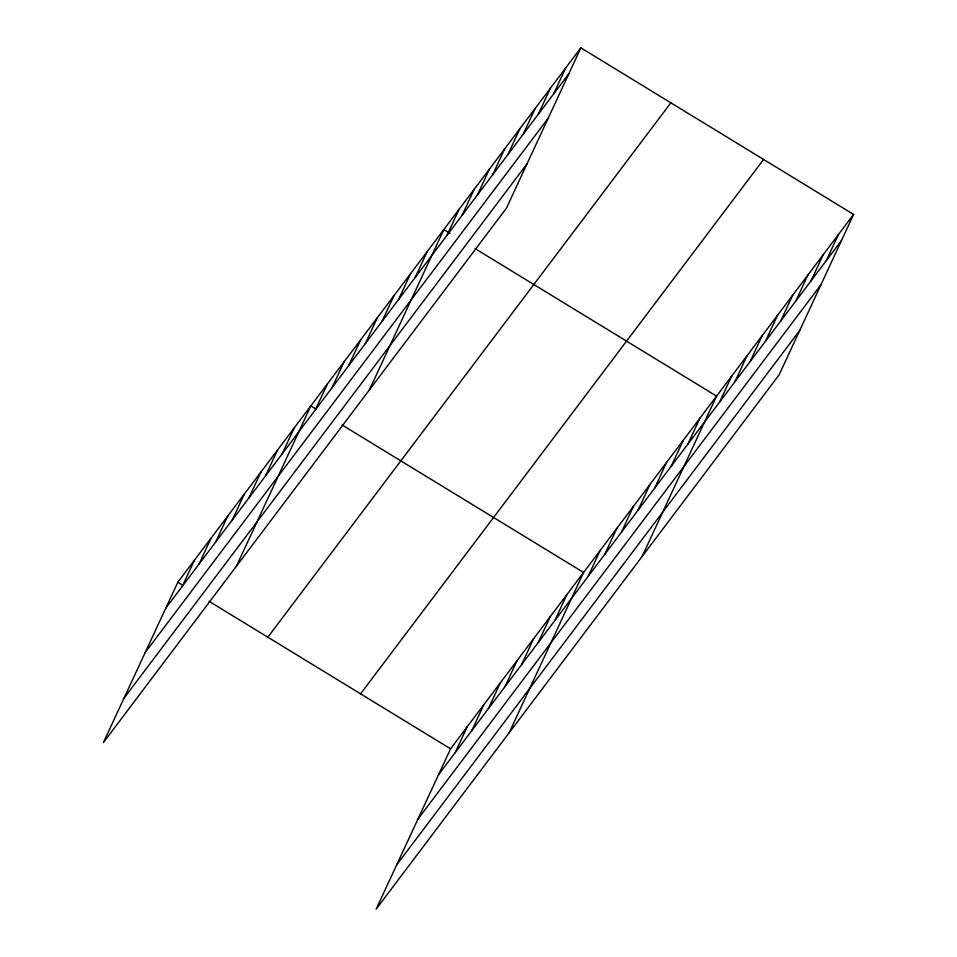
<?xml version="1.0" encoding="UTF-8"?>
<svg xmlns="http://www.w3.org/2000/svg" width="957" height="957" viewBox="0 0 957 957"><rect width="100%" height="100%" fill="white"/><g stroke="black" fill="none" stroke-linecap="round" stroke-linejoin="round"><path stroke-width="1.44" d="M580.863 47.85L177.823 582.239L103.392 742.584L506.432 208.195L580.863 47.85L853.608 214.416L779.177 374.761L376.137 909.15L450.568 748.805L853.608 214.416M182.404 586.151L194.45 560.192M199.032 564.104L211.078 538.157M215.66 542.057L227.706 516.11M232.276 520.022L244.322 494.063M248.904 497.975L260.95 472.016M265.532 475.928L277.578 449.981M282.159 453.881L294.206 427.935M236.403 566.245L310.834 405.888L315.834 408.95M315.403 409.799L327.45 383.853M332.031 387.752L344.077 361.806M348.659 365.718L360.705 339.759M365.287 343.671L377.333 317.712M381.915 321.624L393.961 295.677M398.531 299.577L410.577 273.63M415.159 277.542L427.205 251.583M369.402 389.894L443.833 229.536L450.077 233.364M447.015 235.302L459.061 209.356M462.243 215.122L474.289 189.163M477.459 194.929L489.505 168.982M492.688 174.748L504.734 148.79M507.916 154.555L519.962 128.597M523.144 134.363L535.19 108.416M538.372 114.182L550.419 88.223M553.589 93.989L565.635 68.043M455.149 752.704L467.195 726.758M471.765 730.669L483.811 704.711M488.393 708.623L500.439 682.676M505.021 686.576L517.067 660.629M521.649 664.541L533.695 638.582M538.277 642.494L550.323 616.535M554.893 620.447L566.939 594.5M509.136 732.799L583.567 572.453L342.08 424.98M588.148 576.365L600.195 550.407M604.776 554.318L616.822 528.36M621.404 532.271L633.45 506.325M638.02 510.225L650.066 484.278M654.648 488.19L666.694 462.231M671.276 466.143L683.322 440.196M687.904 444.096L699.95 418.149M642.135 556.448L716.578 396.102L475.079 248.629M719.748 401.868L731.794 375.922M734.976 381.676L747.022 355.729M750.204 361.495L762.251 335.536M765.433 341.302L777.479 315.355M780.661 321.121L792.707 295.163M795.877 300.929L807.923 274.97M811.105 280.736L823.152 254.789M826.334 260.555L838.38 234.597M165.776 608.185L568.817 73.797M145.189 652.542L548.229 118.154M123.979 698.239L527.02 163.85M267.828 637.206L670.869 102.818M360.562 693.837L763.602 159.448M438.521 774.751L841.562 240.363M417.934 819.108L820.974 284.719M396.724 864.793L799.765 330.404M177.823 582.239L182.823 585.289M209.081 601.319L450.568 748.805"/></g></svg>
